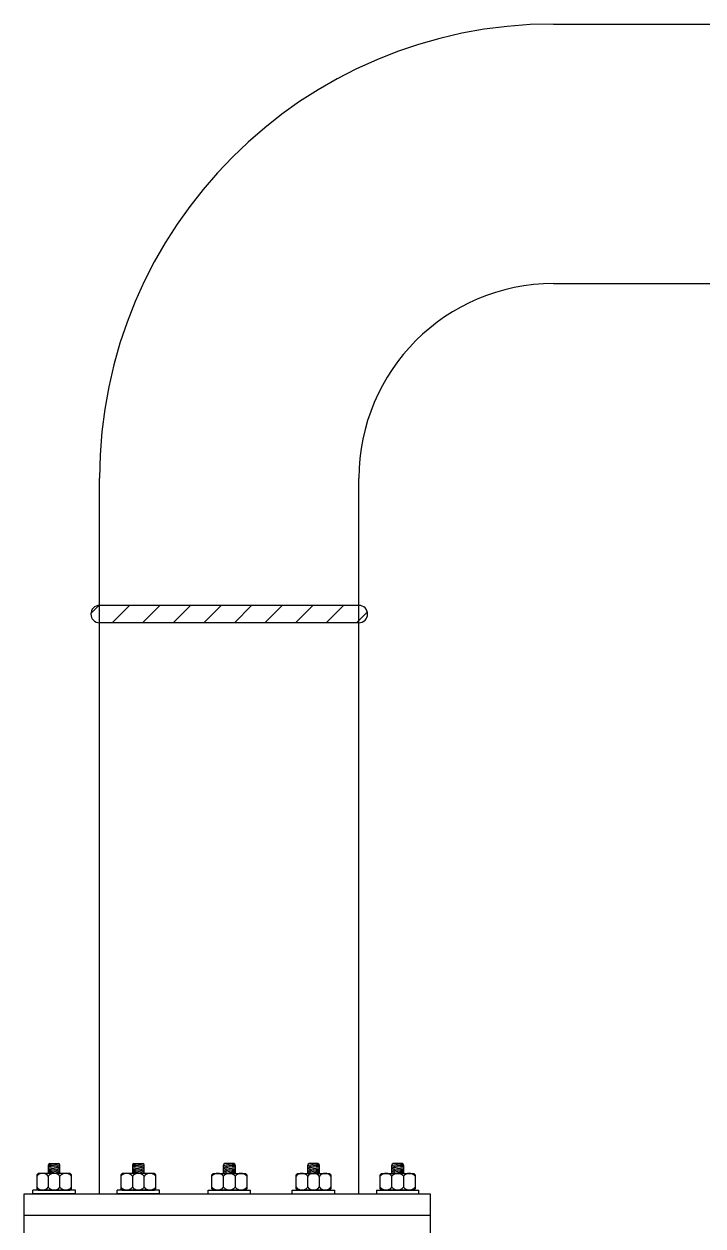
# Model space of a CAD drawing. Header units: inches. Extents: x 72601 to 92539, y -26779 to -15965.
# Drawn here: x 77083 to 77475, y -18135 to -17440 of the extents above; entities that cross this region are included whole.
import ezdxf

# ---------------------------------------------------------------- set-up
doc = ezdxf.new("R2010")
doc.units = ezdxf.units.IN
doc.header["$MEASUREMENT"] = 0
doc.layers.add('M-X-BKGD', color=8, linetype='Continuous')

msp = doc.modelspace()

# ---------------------------------------------------------------- linework, layer by layer
at = {"layer": 'M-X-BKGD'}
for p, q in [((77388.99, -17440.17), (77525.97, -17440.17)), ((77388.99, -17590.17), (77525.97, -17590.17)), ((77126.49, -17710.17), (77126.49, -17702.67)), ((77276.49, -17710.17), (77276.49, -17702.67)), ((77126.49, -18116.27), (77126.49, -17710.17)), ((77276.49, -18116.27), (77276.49, -17710.17)), ((77276.49, -17776.17), (77126.49, -17776.17)), ((77276.49, -17786.17), (77126.49, -17786.17)), ((77096.89, -18099.55), (77096.89, -18104.36)), ((77097.7, -18098.75), (77102.81, -18098.75)), ((77103.62, -18104.36), (77103.62, -18099.55)), ((77145.56, -18099.55), (77145.56, -18104.36)), ((77146.37, -18098.75), (77151.48, -18098.75)), ((77152.28, -18104.36), (77152.28, -18099.55)), ((77198.22, -18104.36), (77198.22, -18099.55)), ((77204.14, -18098.75), (77199.03, -18098.75)), ((77204.95, -18099.55), (77204.95, -18104.36)), ((77246.89, -18104.36), (77246.89, -18099.55)), ((77252.81, -18098.75), (77247.7, -18098.75)), ((77253.61, -18099.55), (77253.61, -18104.36)), ((77295.56, -18104.36), (77295.56, -18099.55)), ((77301.47, -18098.75), (77296.36, -18098.75)), ((77302.28, -18099.55), (77302.28, -18104.36)), ((77090.17, -18105.17), (77090.97, -18104.36)), ((77090.17, -18105.17), (77090.17, -18113.24)), ((77109.53, -18104.36), (77090.97, -18104.36)), ((77096.89, -18105.97), (77096.89, -18112.41)), ((77103.62, -18112.41), (77103.62, -18105.97)), ((77110.34, -18105.17), (77109.53, -18104.36)), ((77110.34, -18113.24), (77110.34, -18105.17)), ((77138.83, -18105.17), (77139.64, -18104.36)), ((77138.83, -18105.17), (77138.83, -18113.24)), ((77158.2, -18104.36), (77139.64, -18104.36)), ((77145.56, -18105.97), (77145.56, -18112.41)), ((77152.28, -18112.41), (77152.28, -18105.97)), ((77159.01, -18105.17), (77158.2, -18104.36)), ((77159.01, -18113.24), (77159.01, -18105.17)), ((77191.5, -18105.17), (77192.31, -18104.36)), ((77191.5, -18113.24), (77191.5, -18105.17)), ((77192.31, -18104.36), (77210.86, -18104.36)), ((77198.22, -18112.41), (77198.22, -18105.97)), ((77204.95, -18105.97), (77204.95, -18112.41)), ((77211.67, -18105.17), (77210.86, -18104.36)), ((77211.67, -18105.17), (77211.67, -18113.24)), ((77240.17, -18105.17), (77240.97, -18104.36)), ((77240.17, -18113.24), (77240.17, -18105.17)), ((77240.97, -18104.36), (77259.53, -18104.36)), ((77246.89, -18112.41), (77246.89, -18105.97)), ((77253.61, -18105.97), (77253.61, -18112.41)), ((77260.34, -18105.17), (77259.53, -18104.36)), ((77260.34, -18105.17), (77260.34, -18113.24)), ((77288.83, -18105.17), (77289.64, -18104.36)), ((77288.83, -18113.24), (77288.83, -18105.17)), ((77289.64, -18104.36), (77308.2, -18104.36)), ((77295.56, -18112.41), (77295.56, -18105.97)), ((77302.28, -18105.97), (77302.28, -18112.41)), ((77309, -18105.17), (77308.2, -18104.36)), ((77309, -18105.17), (77309, -18113.24)), ((77112.56, -18114.05), (77087.95, -18114.05)), ((77087.95, -18116.27), (77087.95, -18114.05)), ((77090.17, -18113.24), (77090.97, -18114.05)), ((77090.97, -18114.05), (77109.53, -18114.05)), ((77109.53, -18114.05), (77110.34, -18113.24)), ((77112.56, -18116.27), (77112.56, -18114.05)), ((77136.62, -18116.27), (77136.62, -18114.05)), ((77161.22, -18114.05), (77136.62, -18114.05)), ((77138.83, -18113.24), (77139.64, -18114.05)), ((77139.64, -18114.05), (77158.2, -18114.05)), ((77158.2, -18114.05), (77159.01, -18113.24)), ((77161.22, -18116.27), (77161.22, -18114.05)), ((77189.28, -18114.05), (77213.89, -18114.05)), ((77189.28, -18116.27), (77189.28, -18114.05)), ((77192.31, -18114.05), (77191.5, -18113.24)), ((77210.86, -18114.05), (77192.31, -18114.05)), ((77211.67, -18113.24), (77210.86, -18114.05)), ((77213.89, -18116.27), (77213.89, -18114.05)), ((77237.95, -18116.27), (77237.95, -18114.05)), ((77237.95, -18114.05), (77262.56, -18114.05)), ((77240.97, -18114.05), (77240.17, -18113.24)), ((77259.53, -18114.05), (77240.97, -18114.05)), ((77260.34, -18113.24), (77259.53, -18114.05)), ((77262.56, -18116.27), (77262.56, -18114.05)), ((77286.61, -18114.05), (77311.22, -18114.05)), ((77286.61, -18114.05), (77286.61, -18116.27)), ((77289.64, -18114.05), (77288.83, -18113.24)), ((77308.2, -18114.05), (77289.64, -18114.05)), ((77309, -18113.24), (77308.2, -18114.05)), ((77311.22, -18116.27), (77311.22, -18114.05)), ((77112.56, -18116.27), (77087.95, -18116.27)), ((77161.22, -18116.27), (77136.62, -18116.27)), ((77189.28, -18116.27), (77213.89, -18116.27)), ((77237.95, -18116.27), (77262.56, -18116.27)), ((77082.85, -18128.6), (77317.66, -18128.6))]:
    msp.add_line(p, q, dxfattribs=at)
at = {"layer": 'M-X-BKGD', "linetype": 'Continuous'}
for p, q in [((77121.51, -17780.75), (77126.06, -17776.19)), ((77133.76, -17786.17), (77143.76, -17776.17)), ((77151.44, -17786.17), (77161.44, -17776.17)), ((77169.11, -17786.17), (77179.11, -17776.17)), ((77186.79, -17786.17), (77196.79, -17776.17)), ((77204.47, -17786.17), (77214.47, -17776.17)), ((77222.15, -17786.17), (77232.15, -17776.17)), ((77239.82, -17786.17), (77249.82, -17776.17)), ((77257.5, -17786.17), (77267.5, -17776.17)), ((77275.18, -17786.17), (77281.35, -17780))]:
    msp.add_line(p, q, dxfattribs=at)
at = {"layer": 'M-X-BKGD'}
msp.add_lwpolyline([(77082.85, -18116.27), (77317.66, -18116.27), (77317.66, -18140.92), (77082.85, -18140.92)], close=True, dxfattribs=at)
for centre, radius, start, end in [((77388.99, -17702.67), 262.5, 90, 180), ((77388.99, -17702.67), 112.5, 90, 180), ((77126.49, -17781.17), 5, 90, 270), ((77276.49, -17781.17), 5, 270, 90), ((77097.7, -18099.55), 0.807, 90, 180), ((77097.44, -18116.64), 16.84, 68.48244, 91.85934), ((77097.44, -18116.64), 16.04, 67.3413, 91.85934), ((77097.44, -18116.64), 17.65, 69.51152, 91.03832), ((77102.81, -18099.55), 0.807, 0, 90), ((77146.37, -18099.55), 0.807, 90, 180), ((77146.1, -18116.64), 16.84, 68.48244, 91.85934), ((77146.1, -18116.64), 16.04, 67.3413, 91.85934), ((77146.1, -18116.64), 17.65, 69.51152, 91.03832), ((77151.48, -18099.55), 0.807, 0, 90), ((77199.03, -18099.55), 0.807, 90, 180), ((77204.4, -18116.64), 17.65, 88.96168, 110.48848), ((77204.4, -18116.64), 16.84, 88.14066, 111.51756), ((77204.4, -18116.64), 16.04, 88.14066, 112.6587), ((77204.14, -18099.55), 0.807, 0, 90), ((77247.7, -18099.55), 0.807, 90, 180), ((77253.07, -18116.64), 17.65, 88.96168, 110.48848), ((77253.07, -18116.64), 16.84, 88.14066, 111.51756), ((77253.07, -18116.64), 16.04, 88.14066, 112.6587), ((77252.81, -18099.55), 0.807, 0, 90), ((77296.36, -18099.55), 0.807, 90, 180), ((77301.73, -18116.64), 17.65, 88.96168, 110.48848), ((77301.73, -18116.64), 16.84, 88.14066, 111.51756), ((77301.73, -18116.64), 16.04, 88.14066, 112.6587), ((77301.47, -18099.55), 0.807, 0, 90), ((77093.53, -18108.73), 4.35, 39.38487, 140.61513), ((77100.25, -18108.73), 4.35, 39.38487, 140.61513), ((77097.44, -18116.64), 15.23, 66.06807, 91.85934), ((77097.44, -18116.64), 14.42, 64.63744, 91.85934), ((77097.44, -18116.64), 13.62, 64.36191, 91.85934), ((77097.44, -18116.64), 12.81, 73.4025, 91.85934), ((77106.98, -18108.73), 4.35, 39.38487, 140.61513), ((77142.2, -18108.73), 4.35, 39.38487, 140.61513), ((77148.92, -18108.73), 4.35, 39.38487, 140.61513), ((77146.1, -18116.64), 15.23, 66.06807, 91.85934), ((77146.1, -18116.64), 14.42, 64.63744, 91.85934), ((77146.1, -18116.64), 13.62, 64.36191, 91.85934), ((77146.1, -18116.64), 12.81, 73.4025, 91.85934), ((77155.64, -18108.73), 4.35, 39.38487, 140.61513), ((77194.86, -18108.73), 4.35, 39.38487, 140.61513), ((77204.4, -18116.64), 15.23, 88.14066, 113.93193), ((77204.4, -18116.64), 14.42, 88.14066, 115.36256), ((77201.58, -18108.73), 4.35, 39.38487, 140.61513), ((77204.4, -18116.64), 13.62, 88.14066, 115.63809), ((77204.4, -18116.64), 12.81, 88.14066, 106.5975), ((77208.31, -18108.73), 4.35, 39.38487, 140.61513), ((77243.53, -18108.73), 4.35, 39.38487, 140.61513), ((77253.07, -18116.64), 15.23, 88.14066, 113.93193), ((77253.07, -18116.64), 14.42, 88.14066, 115.36256), ((77250.25, -18108.73), 4.35, 39.38487, 140.61513), ((77253.07, -18116.64), 13.62, 88.14066, 115.63809), ((77253.07, -18116.64), 12.81, 88.14066, 106.5975), ((77256.98, -18108.73), 4.35, 39.38487, 140.61513), ((77292.2, -18108.73), 4.35, 39.38487, 140.61513), ((77301.73, -18116.64), 15.23, 88.14066, 113.93193), ((77301.73, -18116.64), 14.42, 88.14066, 115.36256), ((77298.92, -18108.73), 4.35, 39.38487, 140.61513), ((77301.73, -18116.64), 13.62, 88.14066, 115.63809), ((77301.73, -18116.64), 12.81, 88.14066, 106.5975), ((77305.64, -18108.73), 4.35, 39.38487, 140.61513), ((77093.53, -18109.65), 4.35, 219.38487, 320.61513), ((77100.25, -18109.65), 4.35, 219.38487, 320.61513), ((77106.98, -18109.65), 4.35, 219.38487, 320.61513), ((77142.2, -18109.65), 4.35, 219.38487, 320.61513), ((77148.92, -18109.65), 4.35, 219.38487, 320.61513), ((77155.64, -18109.65), 4.35, 219.38487, 320.61513), ((77194.86, -18109.65), 4.35, 219.38487, 320.61513), ((77201.58, -18109.65), 4.35, 219.38487, 320.61513), ((77208.31, -18109.65), 4.35, 219.38487, 320.61513), ((77243.53, -18109.65), 4.35, 219.38487, 320.61513), ((77250.25, -18109.65), 4.35, 219.38487, 320.61513), ((77256.98, -18109.65), 4.35, 219.38487, 320.61513), ((77292.2, -18109.65), 4.35, 219.38487, 320.61513), ((77298.92, -18109.65), 4.35, 219.38487, 320.61513), ((77305.64, -18109.65), 4.35, 219.38487, 320.61513)]:
    msp.add_arc(centre, radius, start, end, dxfattribs=at)

doc.saveas('drawing.dxf')
